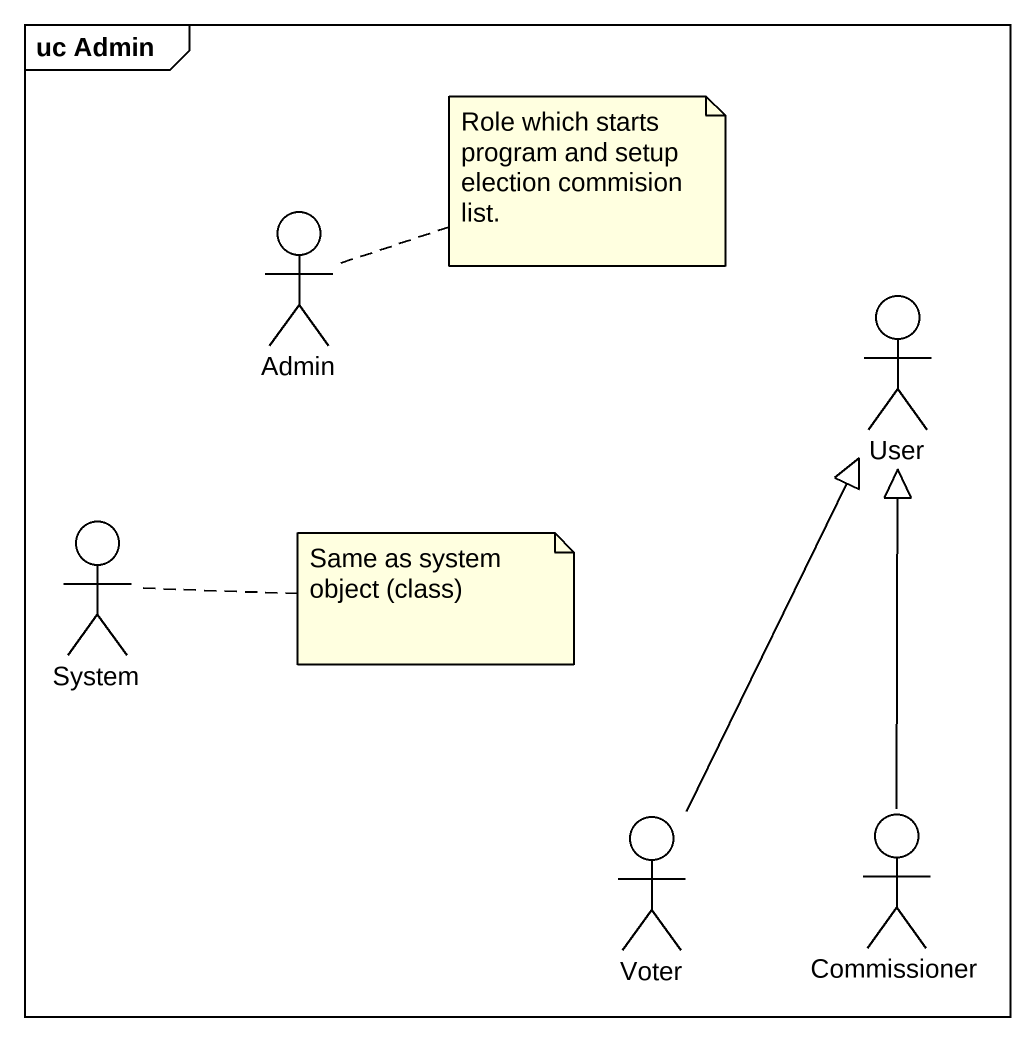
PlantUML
@startuml
mainframe uc Admin
actor Admin
actor User
actor System
actor Voter
actor Commissioner
Voter -up-|> User
Commissioner -up-|> User
note right of Admin : Role which starts program and setup election commision list.
note right of System : Same as system object (class)
@enduml
